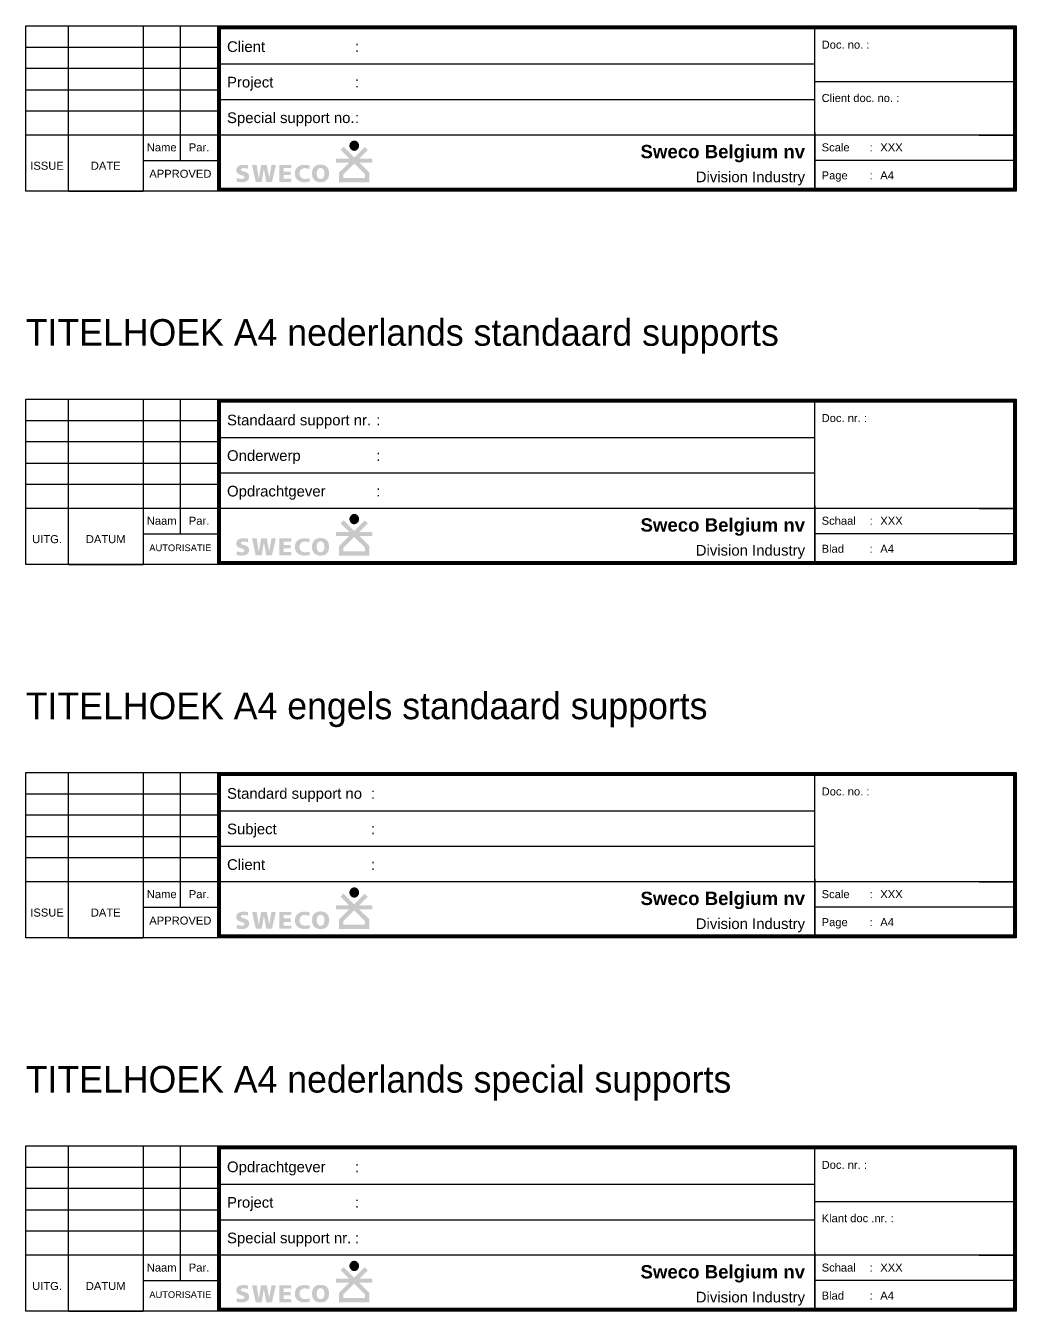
# Model space of a CAD drawing. Header units: millimetres. Extents: x 2206 to 2831, y 217 to 693.
# Drawn here: x 2645.5 to 2831.2, y 226.5 to 467.5 of the extents above; entities that cross this region are included whole.
import ezdxf
from ezdxf.enums import TextEntityAlignment as Align

# ---------------------------------------------------------------- set-up
doc = ezdxf.new("R2010")
doc.units = ezdxf.units.MM
doc.layers.add('TITEL', color=7, linetype='Continuous')
doc.styles.add('GMI_TITEL', font='arial.ttf')

# ---------------------------------------------------------------- blocks, each defined once
blk = doc.blocks.new('A$C48CE63B9')
h = blk.add_hatch(color=7)
h.paths.add_polyline_path([(20.52, 2.78), (20.52, 0.96), (26.2, 0.96), (26.2, 2.78), (24.3, 4.65), (26.77, 4.65), (26.77, 5.4), (24.3, 5.4), (25.9, 7), (25.32, 7.56), (23.35, 5.59), (21.37, 7.59), (20.8, 7.02), (22.43, 5.4), (19.96, 5.4), (19.96, 4.65), (22.42, 4.65)])
h.paths.add_polyline_path([(21.32, 1.77), (21.32, 2.44), (23.35, 4.46), (25.4, 2.44), (25.4, 1.77)], flags=16)
for color, points in [(256, [(22.68, 8.22), (22.66, 8.19), (22.62, 8.12), (22.61, 8.08), (22.59, 8.01), (22.58, 7.97), (22.57, 7.93), (22.56, 7.89), (22.56, 7.85), (22.56, 7.81), (22.56, 7.72), (22.57, 7.68), (22.58, 7.65), (22.59, 7.61), (22.61, 7.53), (22.62, 7.49), (22.64, 7.46), (22.66, 7.43), (22.7, 7.35), (22.74, 7.3), (22.79, 7.24), (22.82, 7.21), (22.85, 7.19), (22.88, 7.16), (22.91, 7.14), (22.95, 7.12), (22.98, 7.1), (23.02, 7.08), (23.05, 7.07), (23.09, 7.05), (23.16, 7.03), (23.2, 7.02), (23.28, 7.01), (23.32, 7), (23.4, 7), (23.45, 7.01), (23.53, 7.02), (23.56, 7.03), (23.64, 7.05), (23.73, 7.09), (23.75, 7.1), (23.78, 7.12), (23.81, 7.14), (23.88, 7.19), (23.9, 7.21), (23.96, 7.27), (23.98, 7.3), (24.03, 7.36), (24.05, 7.39), (24.09, 7.47), (24.13, 7.55), (24.14, 7.61), (24.15, 7.65), (24.16, 7.68), (24.16, 7.72), (24.17, 7.77), (24.17, 7.85), (24.16, 7.89), (24.16, 7.93), (24.14, 8.01), (24.12, 8.08), (24.1, 8.12), (24.09, 8.15), (24.07, 8.19), (24.05, 8.22), (24.03, 8.26), (24.01, 8.29), (23.98, 8.32), (23.96, 8.35), (23.93, 8.38), (23.88, 8.43), (23.81, 8.48), (23.78, 8.49), (23.75, 8.52), (23.68, 8.55), (23.6, 8.58), (23.53, 8.6), (23.49, 8.6), (23.45, 8.61), (23.4, 8.61), (23.32, 8.61), (23.24, 8.6), (23.2, 8.6), (23.16, 8.59), (23.12, 8.58), (23.09, 8.56), (23.05, 8.55), (22.98, 8.52), (22.95, 8.49), (22.91, 8.48), (22.88, 8.45), (22.85, 8.43), (22.79, 8.38), (22.74, 8.32), (22.72, 8.29), (22.7, 8.26)]), (7, [(2.22, 4.18), (2.16, 4.18), (2.04, 4.15), (1.92, 4.11), (1.87, 4.09), (1.76, 4.05), (1.71, 4.02), (1.66, 3.99), (1.61, 3.96), (1.57, 3.93), (1.52, 3.89), (1.48, 3.85), (1.41, 3.77), (1.38, 3.72), (1.35, 3.67), (1.32, 3.62), (1.3, 3.57), (1.28, 3.51), (1.27, 3.45), (1.26, 3.39), (1.25, 3.32), (1.25, 3.25), (1.25, 3.15), (1.27, 3.05), (1.29, 2.97), (1.31, 2.89), (1.35, 2.82), (1.39, 2.75), (1.43, 2.69), (1.48, 2.64), (1.54, 2.59), (1.59, 2.55), (1.66, 2.51), (1.72, 2.48), (1.79, 2.44), (1.86, 2.42), (1.93, 2.39), (1.99, 2.37), (2.13, 2.32), (2.33, 2.27), (2.39, 2.24), (2.48, 2.21), (2.59, 2.16), (2.69, 2.07), (2.73, 1.98), (2.74, 1.86), (2.73, 1.82), (2.72, 1.77), (2.65, 1.69), (2.56, 1.64), (2.47, 1.61), (2.37, 1.6), (2.27, 1.59), (2.22, 1.59), (2.12, 1.59), (2.03, 1.6), (1.97, 1.61), (1.91, 1.62), (1.81, 1.64), (1.68, 1.67), (1.48, 1.75), (1.36, 1.79), (1.28, 1.1), (1.34, 1.08), (1.39, 1.07), (1.45, 1.05), (1.51, 1.04), (1.63, 1.01), (1.69, 1), (1.75, 0.99), (1.87, 0.98), (2, 0.97), (2.11, 0.97), (2.22, 0.97), (2.36, 0.97), (2.49, 0.97), (2.55, 0.98), (2.69, 1), (2.75, 1.01), (2.81, 1.02), (2.87, 1.04), (2.93, 1.05), (3.04, 1.09), (3.15, 1.15), (3.2, 1.17), (3.25, 1.2), (3.3, 1.24), (3.34, 1.27), (3.42, 1.35), (3.46, 1.39), (3.52, 1.49), (3.57, 1.6), (3.59, 1.66), (3.61, 1.72), (3.62, 1.79), (3.63, 1.85), (3.64, 1.93), (3.64, 2), (3.63, 2.11), (3.62, 2.2), (3.6, 2.29), (3.57, 2.37), (3.54, 2.44), (3.5, 2.5), (3.45, 2.56), (3.4, 2.62), (3.35, 2.67), (3.29, 2.71), (3.22, 2.75), (3.16, 2.79), (3.09, 2.82), (3.02, 2.85), (2.95, 2.87), (2.88, 2.89), (2.73, 2.94), (2.6, 2.98), (2.53, 2.99), (2.42, 3.03), (2.36, 3.06), (2.27, 3.09), (2.17, 3.16), (2.12, 3.25), (2.11, 3.36), (2.13, 3.41), (2.15, 3.45), (2.22, 3.52), (2.3, 3.55), (2.44, 3.59), (2.52, 3.59), (2.62, 3.6), (2.71, 3.6), (2.79, 3.6), (2.95, 3.59), (3.06, 3.57), (3.21, 3.53), (3.29, 3.5), (3.4, 3.46), (3.47, 4.12), (3.38, 4.14), (3.28, 4.16), (3.18, 4.18), (3.08, 4.19), (2.97, 4.2), (2.86, 4.21), (2.75, 4.22), (2.63, 4.22), (2.52, 4.22), (2.4, 4.21), (2.28, 4.2)]), (7, [(5.44, 1.76), (5.06, 4.18), (4.19, 4.18), (4.89, 1), (6, 1), (6.41, 3.46), (6.86, 1), (7.93, 1), (8.66, 4.18), (7.83, 4.18), (7.41, 1.76), (6.96, 4.18), (5.89, 4.18), (5.47, 1.76)]), (7, [(11.57, 1), (11.57, 1.62), (10.12, 1.62), (10.12, 2.31), (11.43, 2.31), (11.43, 2.94), (10.12, 2.94), (10.12, 3.6), (11.54, 3.6), (11.54, 4.18), (9.32, 4.18), (9.32, 1)]), (7, [(13.9, 0.97), (13.98, 0.97), (14.14, 0.97), (14.21, 0.97), (14.28, 0.97), (14.35, 0.98), (14.48, 0.99), (14.6, 1.01), (14.71, 1.03), (14.81, 1.05), (14.91, 1.08), (15, 1.1), (14.96, 1.76), (14.87, 1.72), (14.78, 1.69), (14.62, 1.64), (14.48, 1.62), (14.35, 1.6), (14.27, 1.59), (14.22, 1.59), (14.17, 1.59), (14.08, 1.59), (14, 1.6), (13.94, 1.61), (13.87, 1.62), (13.79, 1.64), (13.74, 1.66), (13.66, 1.69), (13.6, 1.72), (13.55, 1.74), (13.47, 1.79), (13.43, 1.83), (13.37, 1.88), (13.29, 1.97), (13.21, 2.09), (13.16, 2.21), (13.12, 2.33), (13.11, 2.42), (13.1, 2.48), (13.09, 2.54), (13.09, 2.59), (13.09, 2.68), (13.11, 2.78), (13.12, 2.85), (13.14, 2.9), (13.17, 3.01), (13.21, 3.09), (13.23, 3.13), (13.26, 3.17), (13.29, 3.22), (13.35, 3.29), (13.41, 3.35), (13.46, 3.39), (13.52, 3.43), (13.56, 3.46), (13.6, 3.48), (13.67, 3.52), (13.74, 3.54), (13.79, 3.56), (13.9, 3.58), (14.06, 3.6), (14.15, 3.6), (14.28, 3.59), (14.36, 3.58), (14.46, 3.56), (14.56, 3.53), (14.62, 3.52), (14.67, 3.5), (14.72, 3.48), (14.77, 3.46), (14.83, 3.44), (14.88, 3.41), (14.93, 3.39), (15, 4.08), (14.88, 4.11), (14.76, 4.13), (14.65, 4.16), (14.53, 4.18), (14.41, 4.19), (14.3, 4.21), (14.18, 4.22), (14.06, 4.22), (13.97, 4.22), (13.87, 4.21), (13.78, 4.2), (13.69, 4.19), (13.6, 4.18), (13.51, 4.16), (13.42, 4.14), (13.34, 4.12), (13.26, 4.09), (13.18, 4.07), (13.1, 4.03), (13.03, 4), (12.96, 3.96), (12.89, 3.91), (12.82, 3.87), (12.76, 3.82), (12.7, 3.77), (12.64, 3.71), (12.58, 3.65), (12.49, 3.53), (12.45, 3.46), (12.41, 3.39), (12.37, 3.31), (12.34, 3.24), (12.31, 3.15), (12.29, 3.07), (12.27, 2.98), (12.25, 2.89), (12.24, 2.79), (12.23, 2.69), (12.23, 2.59), (12.23, 2.48), (12.24, 2.37), (12.25, 2.27), (12.27, 2.17), (12.29, 2.08), (12.32, 1.99), (12.36, 1.91), (12.39, 1.83), (12.43, 1.75), (12.48, 1.68), (12.53, 1.61), (12.58, 1.54), (12.64, 1.48), (12.7, 1.43), (12.76, 1.37), (12.82, 1.32), (12.89, 1.28), (12.96, 1.23), (13.03, 1.2), (13.1, 1.16), (13.18, 1.13), (13.25, 1.1), (13.33, 1.07), (13.41, 1.05), (13.49, 1.03), (13.57, 1.01), (13.66, 1), (13.74, 0.99), (13.82, 0.97)])]:
    blk.add_hatch(color=color).paths.add_polyline_path(points)
h = blk.add_hatch(color=7)
h.paths.add_polyline_path([(17.04, 0.96), (17.14, 0.96), (17.23, 0.97), (17.32, 0.98), (17.41, 0.99), (17.5, 1.01), (17.58, 1.03), (17.66, 1.05), (17.73, 1.07), (17.87, 1.14), (17.94, 1.17), (18.01, 1.21), (18.07, 1.26), (18.13, 1.3), (18.23, 1.4), (18.28, 1.46), (18.33, 1.52), (18.37, 1.58), (18.41, 1.64), (18.45, 1.71), (18.48, 1.78), (18.51, 1.85), (18.54, 1.92), (18.56, 2), (18.58, 2.08), (18.6, 2.16), (18.62, 2.25), (18.63, 2.34), (18.64, 2.42), (18.64, 2.52), (18.64, 2.61), (18.64, 2.7), (18.64, 2.8), (18.63, 2.89), (18.62, 2.97), (18.6, 3.06), (18.58, 3.14), (18.56, 3.22), (18.54, 3.3), (18.51, 3.37), (18.48, 3.45), (18.45, 3.52), (18.41, 3.58), (18.37, 3.65), (18.33, 3.71), (18.29, 3.76), (18.24, 3.82), (18.19, 3.87), (18.13, 3.92), (18.07, 3.97), (18.01, 4.01), (17.95, 4.05), (17.81, 4.12), (17.74, 4.14), (17.66, 4.17), (17.58, 4.2), (17.5, 4.21), (17.41, 4.23), (17.33, 4.24), (17.23, 4.25), (17.14, 4.26), (17.04, 4.26), (16.95, 4.26), (16.85, 4.25), (16.76, 4.24), (16.67, 4.23), (16.59, 4.21), (16.5, 4.2), (16.43, 4.17), (16.35, 4.14), (16.28, 4.12), (16.21, 4.08), (16.14, 4.05), (16.07, 4.01), (16.01, 3.97), (15.95, 3.92), (15.9, 3.87), (15.8, 3.76), (15.75, 3.71), (15.71, 3.65), (15.67, 3.58), (15.64, 3.52), (15.6, 3.45), (15.57, 3.37), (15.54, 3.3), (15.52, 3.22), (15.5, 3.14), (15.48, 3.06), (15.47, 2.97), (15.46, 2.89), (15.45, 2.8), (15.45, 2.7), (15.44, 2.61), (15.45, 2.52), (15.45, 2.42), (15.46, 2.34), (15.47, 2.25), (15.48, 2.16), (15.5, 2.08), (15.52, 2), (15.54, 1.92), (15.57, 1.85), (15.6, 1.78), (15.64, 1.71), (15.67, 1.64), (15.71, 1.58), (15.76, 1.52), (15.8, 1.46), (15.85, 1.4), (15.9, 1.35), (15.96, 1.3), (16.02, 1.26), (16.08, 1.21), (16.14, 1.17), (16.21, 1.14), (16.28, 1.11), (16.35, 1.07), (16.43, 1.05), (16.51, 1.03), (16.59, 1.01), (16.68, 0.99), (16.76, 0.98), (16.85, 0.97), (16.95, 0.96)])
h.paths.add_polyline_path([(17.04, 1.59), (16.95, 1.6), (16.91, 1.6), (16.84, 1.62), (16.78, 1.64), (16.74, 1.66), (16.64, 1.73), (16.59, 1.77), (16.54, 1.82), (16.51, 1.87), (16.49, 1.9), (16.47, 1.94), (16.43, 2.01), (16.41, 2.06), (16.39, 2.12), (16.37, 2.19), (16.36, 2.23), (16.34, 2.33), (16.32, 2.48), (16.32, 2.61), (16.32, 2.71), (16.34, 2.87), (16.36, 3), (16.39, 3.11), (16.41, 3.18), (16.43, 3.22), (16.45, 3.25), (16.47, 3.29), (16.49, 3.34), (16.55, 3.41), (16.62, 3.48), (16.73, 3.56), (16.85, 3.61), (16.96, 3.63), (17.04, 3.63), (17.09, 3.63), (17.13, 3.62), (17.23, 3.61), (17.32, 3.58), (17.42, 3.52), (17.47, 3.48), (17.51, 3.45), (17.55, 3.39), (17.59, 3.35), (17.62, 3.29), (17.66, 3.21), (17.69, 3.13), (17.7, 3.08), (17.72, 3), (17.75, 2.84), (17.76, 2.64), (17.76, 2.44), (17.73, 2.25), (17.71, 2.19), (17.7, 2.13), (17.66, 2.01), (17.62, 1.94), (17.59, 1.89), (17.52, 1.79), (17.43, 1.71), (17.35, 1.66), (17.3, 1.64), (17.25, 1.62), (17.14, 1.6), (17.09, 1.59)], flags=16)
blk.add_lwpolyline([(22.68, 8.22), (22.66, 8.19), (22.64, 8.15), (22.62, 8.12), (22.61, 8.08), (22.6, 8.05), (22.59, 8.01), (22.58, 7.97), (22.57, 7.93), (22.56, 7.89), (22.56, 7.85), (22.56, 7.81), (22.56, 7.77), (22.56, 7.72), (22.57, 7.68), (22.58, 7.65), (22.59, 7.61), (22.6, 7.57), (22.61, 7.53), (22.62, 7.49), (22.64, 7.46), (22.66, 7.43), (22.68, 7.39), (22.7, 7.36), (22.72, 7.33), (22.74, 7.3), (22.77, 7.27), (22.79, 7.24), (22.82, 7.21), (22.85, 7.19), (22.88, 7.16), (22.91, 7.14), (22.95, 7.12), (22.98, 7.1), (23.02, 7.08), (23.05, 7.07), (23.09, 7.05), (23.12, 7.04), (23.16, 7.03), (23.2, 7.02), (23.24, 7.01), (23.28, 7.01), (23.32, 7), (23.36, 7), (23.4, 7), (23.45, 7.01), (23.49, 7.01), (23.53, 7.02), (23.56, 7.03), (23.6, 7.04), (23.64, 7.05), (23.68, 7.07), (23.71, 7.08), (23.75, 7.1), (23.78, 7.12), (23.81, 7.14), (23.84, 7.16), (23.88, 7.19), (23.9, 7.21), (23.93, 7.24), (23.96, 7.27), (23.98, 7.3), (24.01, 7.33), (24.03, 7.36), (24.05, 7.39), (24.07, 7.43), (24.09, 7.46), (24.1, 7.49), (24.12, 7.53), (24.13, 7.57), (24.14, 7.61), (24.15, 7.65), (24.16, 7.68), (24.16, 7.72), (24.17, 7.77), (24.17, 7.81), (24.17, 7.85), (24.16, 7.89), (24.16, 7.93), (24.15, 7.97), (24.14, 8.01), (24.13, 8.05), (24.12, 8.08), (24.1, 8.12), (24.09, 8.15), (24.07, 8.19), (24.05, 8.22), (24.03, 8.26), (24.01, 8.29), (23.98, 8.32), (23.96, 8.35), (23.93, 8.38), (23.9, 8.4), (23.88, 8.43), (23.84, 8.45), (23.81, 8.48), (23.78, 8.49), (23.75, 8.52), (23.71, 8.53), (23.68, 8.55), (23.64, 8.56), (23.6, 8.58), (23.56, 8.59), (23.53, 8.6), (23.49, 8.6), (23.45, 8.61), (23.4, 8.61), (23.36, 8.61), (23.32, 8.61), (23.28, 8.61), (23.24, 8.6), (23.2, 8.6), (23.16, 8.59), (23.12, 8.58), (23.09, 8.56), (23.05, 8.55), (23.02, 8.53), (22.98, 8.52), (22.95, 8.49), (22.91, 8.48), (22.88, 8.45), (22.85, 8.43), (22.82, 8.4), (22.79, 8.38), (22.77, 8.35), (22.74, 8.32), (22.72, 8.29), (22.7, 8.26), (22.68, 8.22)], close=True)
blk = doc.blocks.new('TH-GI-SPSUP-E')
at = {"layer": 'TITEL', "transparency": 33554687}
for p, q in [((-177.75, 0), (-177.75, 31)), ((-163.75, 31), (-163.75, 0)), ((-156.75, 5.75), (-156.75, 31)), ((-37.75, 0.5), (-37.75, 30.5)), ((-185.75, 27), (-149.75, 27)), ((-149.75, 23), (-185.75, 23)), ((-149.25, 23.83), (-37.75, 23.83)), ((-0.5, 20.5), (-37.75, 20.5)), ((-185.75, 19), (-149.75, 19)), ((-149.25, 17.17), (-37.75, 17.17)), ((-149.75, 15), (-185.75, 15)), ((-149.75, 10.5), (-185.75, 10.5)), ((-0.5, 10.5), (-149.25, 10.5)), ((-37.75, 11), (-37.75, 0.5)), ((-6.96, 10.5), (-0.5, 10.5)), ((-163.75, 5.75), (-149.75, 5.75)), ((-0.5, 5.75), (-37.75, 5.75)), ((-177.75, 0), (-163.75, 0))]:
    blk.add_line(p, q, dxfattribs=at)
for points in [[(-149.75, 0), (-185.75, 0), (-185.75, 31), (-149.75, 31)], [(-149.75, 31), (0, 31), (0, 0), (-149.75, 0)], [(-149.25, 30.5), (-0.5, 30.5), (-0.5, 0.5), (-149.25, 0.5)]]:
    blk.add_lwpolyline(points, close=True, dxfattribs=at)
at = {"layer": 'TITEL', "transparency": 33554687, "const_width": 0.5}
blk.add_lwpolyline([(-149.5, 30.75), (-149.5, 0.25), (-0.25, 0.25), (-0.25, 30.75)], close=True, dxfattribs=at)
at = {"transparency": 33554687}
blk.add_blockref('A$C48CE63B9', (-147.5, 0.7), dxfattribs=at)
at = {"layer": 'TITEL', "transparency": 33554687, "style": 'GMI_TITEL'}
for s, height, p in [('Client', 2, (-148, 26.08)), (':', 2, (-124, 26.08)), ('Doc. no. :', 1.5, (-36.5, 26.7)), ('Project', 2, (-148, 19.42)), (':', 2, (-124, 19.42)), ('Client doc. no. :', 1.5, (-36.5, 16.7)), ('Special support no.', 2, (-148, 12.75)), (':', 2, (-124, 12.75)), ('Scale', 1.5, (-36.5, 7.45)), (':', 1.5, (-27.5, 7.45)), ('Page', 1.5, (-36.5, 2.2)), (':', 1.5, (-27.5, 2.2))]:
    blk.add_text(s, height=height, dxfattribs=at).set_placement(p)
for s, p in [('Name', (-160.25, 7.45)), ('Par.', (-153.25, 7.45)), ('ISSUE', (-181.75, 4)), ('DATE', (-170.75, 4)), ('APPROVED', (-156.75, 2.5))]:
    blk.add_text(s, height=1.5, dxfattribs=at).set_placement(p, align=Align.CENTER)
at = {"layer": 'TITEL', "transparency": 33554687, "attachment_point": 3, "style": 'GMI_TITEL'}
for s, width, insert, char_height in [('\\pt35;{\\fArial|b1|i0|c0|p34;Sweco Belgium nv}', 33.3702, (-39.61, 8.66), 2.5), ('\\pt28;Division Industry', 25.1013, (-39.61, 3.66), 2)]:
    blk.add_mtext_dynamic_manual_height_columns(s, width=width, gutter_width=12.5, heights=[0], dxfattribs=dict(at, insert=insert, char_height=char_height))
at = {"layer": 'TITEL', "transparency": 33554687, "style": 'GMI_TITEL'}
for tag, p in [('ISSUE', (-181.75, 28)), ('DATE', (-170.75, 28)), ('BY', (-160.25, 28)), ('ISSUE', (-181.75, 24)), ('DATE', (-170.75, 24)), ('BY', (-160.25, 24)), ('ISSUE', (-181.75, 20)), ('DATE', (-170.75, 20)), ('BY', (-160.25, 20)), ('ISSUE', (-181.75, 16)), ('DATE', (-170.75, 16)), ('BY', (-160.25, 16)), ('ISSUE', (-181.75, 12)), ('DATE', (-170.75, 12)), ('BY', (-160.25, 12))]:
    blk.add_attdef(tag, text='', height=1.5, dxfattribs=at).set_placement(p, align=Align.CENTER)
for tag, p, height in [('CLIENT', (-120, 26.08), 2), ('DOCNR.', (-36.5, 22.7), 2), ('PROJECT', (-120, 19.42), 2), ('SPSUPNO', (-120, 12.75), 2), ('DOCNRCLIENT.', (-36.5, 12.7), 2), ('SCALE', (-25.5, 7.45), 1.5), ('SIZE', (-25.5, 2.2), 1.5)]:
    blk.add_attdef(tag, p, '', height=height, dxfattribs=at)
blk = doc.blocks.new('TH-GI-SPSUP-N')
at = {"layer": 'TITEL', "transparency": 33554687}
for p, q in [((-177.75, 0), (-177.75, 31)), ((-163.75, 31), (-163.75, 0)), ((-156.75, 5.75), (-156.75, 31)), ((-37.75, 0.5), (-37.75, 30.5)), ((-185.75, 27), (-149.75, 27)), ((-149.75, 23), (-185.75, 23)), ((-149.25, 23.83), (-37.75, 23.83)), ((-0.5, 20.5), (-37.75, 20.5)), ((-185.75, 19), (-149.75, 19)), ((-149.25, 17.17), (-37.75, 17.17)), ((-149.75, 15), (-185.75, 15)), ((-149.75, 10.5), (-185.75, 10.5)), ((-0.5, 10.5), (-149.25, 10.5)), ((-37.75, 11), (-37.75, 0.5)), ((-6.96, 10.5), (-0.5, 10.5)), ((-163.75, 5.75), (-149.75, 5.75)), ((-0.5, 5.75), (-37.75, 5.75)), ((-177.75, 0), (-163.75, 0))]:
    blk.add_line(p, q, dxfattribs=at)
for points in [[(-149.75, 0), (-185.75, 0), (-185.75, 31), (-149.75, 31)], [(-149.75, 31), (0, 31), (0, 0), (-149.75, 0)], [(-149.25, 30.5), (-0.5, 30.5), (-0.5, 0.5), (-149.25, 0.5)]]:
    blk.add_lwpolyline(points, close=True, dxfattribs=at)
at = {"layer": 'TITEL', "transparency": 33554687, "const_width": 0.5}
blk.add_lwpolyline([(-149.5, 30.75), (-149.5, 0.25), (-0.25, 0.25), (-0.25, 30.75)], close=True, dxfattribs=at)
at = {"transparency": 33554687}
blk.add_blockref('A$C48CE63B9', (-147.5, 0.7), dxfattribs=at)
at = {"layer": 'TITEL', "transparency": 33554687, "style": 'GMI_TITEL'}
for s, height, p in [('Opdrachtgever', 2, (-148, 26.08)), (':', 2, (-124, 26.08)), ('Doc. nr. :', 1.5, (-36.5, 26.7)), ('Project', 2, (-148, 19.42)), (':', 2, (-124, 19.42)), ('Klant doc .nr. :', 1.5, (-36.5, 16.7)), ('Special support nr.', 2, (-148, 12.75)), (':', 2, (-124, 12.75)), ('Schaal', 1.5, (-36.5, 7.45)), (':', 1.5, (-27.5, 7.45)), ('Blad', 1.5, (-36.5, 2.2)), (':', 1.5, (-27.5, 2.2))]:
    blk.add_text(s, height=height, dxfattribs=at).set_placement(p)
for s, height, p in [('Naam', 1.5, (-160.25, 7.45)), ('Par.', 1.5, (-153.25, 7.45)), ('UITG.', 1.5, (-181.75, 4)), ('DATUM', 1.5, (-170.75, 4)), ('AUTORISATIE', 1.25, (-156.75, 2.5))]:
    blk.add_text(s, height=height, dxfattribs=at).set_placement(p, align=Align.CENTER)
at = {"layer": 'TITEL', "transparency": 33554687, "attachment_point": 3, "style": 'GMI_TITEL'}
for s, width, insert, char_height in [('\\pt35;{\\fArial|b1|i0|c0|p34;Sweco Belgium nv}', 33.3702, (-39.61, 8.66), 2.5), ('\\pt28;Division Industry', 25.1013, (-39.61, 3.66), 2)]:
    blk.add_mtext_dynamic_manual_height_columns(s, width=width, gutter_width=12.5, heights=[0], dxfattribs=dict(at, insert=insert, char_height=char_height))
at = {"layer": 'TITEL', "transparency": 33554687, "style": 'GMI_TITEL'}
for tag, p in [('UITGAVE', (-181.75, 28)), ('DATUM', (-170.75, 28)), ('DOOR', (-160.25, 28)), ('UITGAVE', (-181.75, 24)), ('DATUM', (-170.75, 24)), ('DOOR', (-160.25, 24)), ('UITGAVE', (-181.75, 20)), ('DATUM', (-170.75, 20)), ('DOOR', (-160.25, 20)), ('UITGAVE', (-181.75, 16)), ('DATUM', (-170.75, 16)), ('DOOR', (-160.25, 16)), ('UITGAVE', (-181.75, 12)), ('DATUM', (-170.75, 12)), ('DOOR', (-160.25, 12))]:
    blk.add_attdef(tag, text='', height=1.5, dxfattribs=at).set_placement(p, align=Align.CENTER)
for tag, p, height in [('OPDRACHTGEVER', (-120, 26.08), 2), ('DOCNR.', (-36.5, 22.7), 2), ('PROJECT', (-120, 19.42), 2), ('SPSUPNR', (-120, 12.75), 2), ('DOCNRKLANT.', (-36.5, 12.7), 2), ('SCHAAL', (-25.5, 7.45), 1.5), ('BLAD', (-25.5, 2.2), 1.5)]:
    blk.add_attdef(tag, p, '', height=height, dxfattribs=at)
blk = doc.blocks.new('TH-GI-STSUP-E')
at = {"layer": 'TITEL', "transparency": 33554687}
for p, q in [((-177.75, 0), (-177.75, 31)), ((-163.75, 31), (-163.75, 0)), ((-156.75, 5.75), (-156.75, 31)), ((-37.75, 0.5), (-37.75, 30.5)), ((-185.75, 27), (-149.75, 27)), ((-149.75, 23), (-185.75, 23)), ((-149.25, 23.83), (-37.75, 23.83)), ((-185.75, 19), (-149.75, 19)), ((-149.25, 17.17), (-37.75, 17.17)), ((-149.75, 15), (-185.75, 15)), ((-149.75, 10.5), (-185.75, 10.5)), ((-0.5, 10.5), (-149.25, 10.5)), ((-37.75, 11), (-37.75, 0.5)), ((-6.96, 10.5), (-0.5, 10.5)), ((-163.75, 5.75), (-149.75, 5.75)), ((-0.5, 5.75), (-37.75, 5.75)), ((-177.75, 0), (-163.75, 0))]:
    blk.add_line(p, q, dxfattribs=at)
for points in [[(-149.75, 0), (-185.75, 0), (-185.75, 31), (-149.75, 31)], [(-149.75, 31), (0, 31), (0, 0), (-149.75, 0)], [(-149.25, 30.5), (-0.5, 30.5), (-0.5, 0.5), (-149.25, 0.5)]]:
    blk.add_lwpolyline(points, close=True, dxfattribs=at)
at = {"layer": 'TITEL', "transparency": 33554687, "const_width": 0.5}
blk.add_lwpolyline([(-149.5, 30.75), (-149.5, 0.25), (-0.25, 0.25), (-0.25, 30.75)], close=True, dxfattribs=at)
at = {"transparency": 33554687}
blk.add_blockref('A$C48CE63B9', (-147.5, 0.7), dxfattribs=at)
at = {"layer": 'TITEL', "transparency": 33554687, "style": 'GMI_TITEL'}
for s, height, p in [('Standard support no', 2, (-148, 26.08)), (':', 2, (-121, 26.08)), ('Doc. no. :', 1.5, (-36.5, 26.7)), ('Subject', 2, (-148, 19.42)), (':', 2, (-121, 19.42)), ('Client', 2, (-148, 12.75)), (':', 2, (-121, 12.75)), ('Scale', 1.5, (-36.5, 7.45)), (':', 1.5, (-27.5, 7.45)), ('Page', 1.5, (-36.5, 2.2)), (':', 1.5, (-27.5, 2.2))]:
    blk.add_text(s, height=height, dxfattribs=at).set_placement(p)
for s, p in [('Name', (-160.25, 7.45)), ('Par.', (-153.25, 7.45)), ('ISSUE', (-181.75, 4)), ('DATE', (-170.75, 4)), ('APPROVED', (-156.75, 2.5))]:
    blk.add_text(s, height=1.5, dxfattribs=at).set_placement(p, align=Align.CENTER)
at = {"layer": 'TITEL', "transparency": 33554687, "attachment_point": 3, "style": 'GMI_TITEL'}
for s, width, insert, char_height in [('\\pt35;{\\fArial|b1|i0|c0|p34;Sweco Belgium nv}', 33.3702, (-39.61, 8.66), 2.5), ('\\pt28;Division Industry', 25.1013, (-39.61, 3.66), 2)]:
    blk.add_mtext_dynamic_manual_height_columns(s, width=width, gutter_width=12.5, heights=[0], dxfattribs=dict(at, insert=insert, char_height=char_height))
at = {"layer": 'TITEL', "transparency": 33554687, "style": 'GMI_TITEL'}
for tag, p in [('ISSUE', (-181.75, 28)), ('DATE', (-170.75, 28)), ('BY', (-160.25, 28)), ('ISSUE', (-181.75, 24)), ('DATE', (-170.75, 24)), ('BY', (-160.25, 24)), ('ISSUE', (-181.75, 20)), ('DATE', (-170.75, 20)), ('BY', (-160.25, 20)), ('ISSUE', (-181.75, 16)), ('DATE', (-170.75, 16)), ('BY', (-160.25, 16)), ('ISSUE', (-181.75, 12)), ('DATE', (-170.75, 12)), ('BY', (-160.25, 12))]:
    blk.add_attdef(tag, text='', height=1.5, dxfattribs=at).set_placement(p, align=Align.CENTER)
for tag, p, height in [('STSUPNO', (-117, 26.08), 2), ('DOCNR.', (-36.5, 22.7), 2), ('SUBJECT1', (-117, 19.42), 2), ('CLIENT', (-117, 12.75), 2), ('SCALE', (-25.5, 7.45), 1.5), ('SIZE', (-25.5, 2.2), 1.5)]:
    blk.add_attdef(tag, p, '', height=height, dxfattribs=at)
blk = doc.blocks.new('TH-GI-STSUP-N')
at = {"layer": 'TITEL', "transparency": 33554687}
for p, q in [((-177.75, 0), (-177.75, 31)), ((-163.75, 31), (-163.75, 0)), ((-156.75, 5.75), (-156.75, 31)), ((-37.75, 0.5), (-37.75, 30.5)), ((-185.75, 27), (-149.75, 27)), ((-149.75, 23), (-185.75, 23)), ((-149.25, 23.83), (-37.75, 23.83)), ((-185.75, 19), (-149.75, 19)), ((-149.25, 17.17), (-37.75, 17.17)), ((-149.75, 15), (-185.75, 15)), ((-149.75, 10.5), (-185.75, 10.5)), ((-0.5, 10.5), (-149.25, 10.5)), ((-37.75, 11), (-37.75, 0.5)), ((-6.96, 10.5), (-0.5, 10.5)), ((-163.75, 5.75), (-149.75, 5.75)), ((-0.5, 5.75), (-37.75, 5.75)), ((-177.75, 0), (-163.75, 0))]:
    blk.add_line(p, q, dxfattribs=at)
for points in [[(-149.75, 0), (-185.75, 0), (-185.75, 31), (-149.75, 31)], [(-149.75, 31), (0, 31), (0, 0), (-149.75, 0)], [(-149.25, 30.5), (-0.5, 30.5), (-0.5, 0.5), (-149.25, 0.5)]]:
    blk.add_lwpolyline(points, close=True, dxfattribs=at)
at = {"layer": 'TITEL', "transparency": 33554687, "const_width": 0.5}
blk.add_lwpolyline([(-149.5, 30.75), (-149.5, 0.25), (-0.25, 0.25), (-0.25, 30.75)], close=True, dxfattribs=at)
at = {"transparency": 33554687}
blk.add_blockref('A$C48CE63B9', (-147.5, 0.7), dxfattribs=at)
at = {"layer": 'TITEL', "transparency": 33554687, "style": 'GMI_TITEL'}
for s, height, p in [('Standaard support nr.', 2, (-148, 26.08)), (':', 2, (-120, 26.08)), ('Doc. nr. :', 1.5, (-36.5, 26.7)), ('Onderwerp', 2, (-148, 19.42)), (':', 2, (-120, 19.42)), ('Opdrachtgever', 2, (-148, 12.75)), (':', 2, (-120, 12.75)), ('Schaal', 1.5, (-36.5, 7.45)), (':', 1.5, (-27.5, 7.45)), ('Blad', 1.5, (-36.5, 2.2)), (':', 1.5, (-27.5, 2.2))]:
    blk.add_text(s, height=height, dxfattribs=at).set_placement(p)
for s, height, p in [('Naam', 1.5, (-160.25, 7.45)), ('Par.', 1.5, (-153.25, 7.45)), ('UITG.', 1.5, (-181.75, 4)), ('DATUM', 1.5, (-170.75, 4)), ('AUTORISATIE', 1.25, (-156.75, 2.5))]:
    blk.add_text(s, height=height, dxfattribs=at).set_placement(p, align=Align.CENTER)
at = {"layer": 'TITEL', "transparency": 33554687, "attachment_point": 3, "style": 'GMI_TITEL'}
for s, width, insert, char_height in [('\\pt35;{\\fArial|b1|i0|c0|p34;Sweco Belgium nv}', 33.3702, (-39.61, 8.66), 2.5), ('\\pt28;Division Industry', 25.1013, (-39.61, 3.66), 2)]:
    blk.add_mtext_dynamic_manual_height_columns(s, width=width, gutter_width=12.5, heights=[0], dxfattribs=dict(at, insert=insert, char_height=char_height))
at = {"layer": 'TITEL', "transparency": 33554687, "style": 'GMI_TITEL'}
for tag, p in [('UITGAVE', (-181.75, 28)), ('DATUM', (-170.75, 28)), ('DOOR', (-160.25, 28)), ('UITGAVE', (-181.75, 24)), ('DATUM', (-170.75, 24)), ('DOOR', (-160.25, 24)), ('UITGAVE', (-181.75, 20)), ('DATUM', (-170.75, 20)), ('DOOR', (-160.25, 20)), ('UITGAVE', (-181.75, 16)), ('DATUM', (-170.75, 16)), ('DOOR', (-160.25, 16)), ('UITGAVE', (-181.75, 12)), ('DATUM', (-170.75, 12)), ('DOOR', (-160.25, 12))]:
    blk.add_attdef(tag, text='', height=1.5, dxfattribs=at).set_placement(p, align=Align.CENTER)
for tag, p, height in [('STSUPNR', (-116, 26.08), 2), ('DOCNR.', (-36.5, 22.7), 2), ('ONDERW1', (-116, 19.42), 2), ('OPDRACHTGEVER', (-116, 12.75), 2), ('SCHAAL', (-25.5, 7.45), 1.5), ('BLAD', (-25.5, 2.2), 1.5)]:
    blk.add_attdef(tag, p, '', height=height, dxfattribs=at)

msp = doc.modelspace()

# ---------------------------------------------------------------- block references
at = {"transparency": 33554687}
ref = msp.add_blockref('TH-GI-SPSUP-E', (2831.24, 436.46), dxfattribs=at)
ref.add_attrib('SCALE', 'XXX', (2805.74, 443.91), dxfattribs={"layer": 'TITEL', "height": 1.5, "style": 'GMI_TITEL'})
ref.add_attrib('SIZE', 'A4', (2805.74, 438.66), dxfattribs={"layer": 'TITEL', "height": 1.5, "style": 'GMI_TITEL'})
ref = msp.add_blockref('TH-GI-STSUP-N', (2831.24, 366.46), dxfattribs=at)
ref.add_attrib('SCHAAL', 'XXX', (2805.74, 373.91), dxfattribs={"layer": 'TITEL', "height": 1.5, "style": 'GMI_TITEL'})
ref.add_attrib('BLAD', 'A4', (2805.74, 368.66), dxfattribs={"layer": 'TITEL', "height": 1.5, "style": 'GMI_TITEL'})
ref = msp.add_blockref('TH-GI-STSUP-E', (2831.24, 296.46), dxfattribs=at)
ref.add_attrib('SCALE', 'XXX', (2805.74, 303.91), dxfattribs={"layer": 'TITEL', "height": 1.5, "style": 'GMI_TITEL'})
ref.add_attrib('SIZE', 'A4', (2805.74, 298.66), dxfattribs={"layer": 'TITEL', "height": 1.5, "style": 'GMI_TITEL'})
ref = msp.add_blockref('TH-GI-SPSUP-N', (2831.24, 226.46), dxfattribs=at)
ref.add_attrib('SCHAAL', 'XXX', (2805.74, 233.91), dxfattribs={"layer": 'TITEL', "height": 1.5, "style": 'GMI_TITEL'})
ref.add_attrib('BLAD', 'A4', (2805.74, 228.66), dxfattribs={"layer": 'TITEL', "height": 1.5, "style": 'GMI_TITEL'})

# ---------------------------------------------------------------- texts
for s, p in [('TITELHOEK A4 nederlands standaard supports ', (2645.49, 407.46)), ('TITELHOEK A4 engels standaard supports ', (2645.49, 337.46)), ('TITELHOEK A4 nederlands special supports ', (2645.49, 267.46))]:
    msp.add_text(s, height=5, dxfattribs=at).set_placement(p)

doc.saveas('drawing.dxf')
